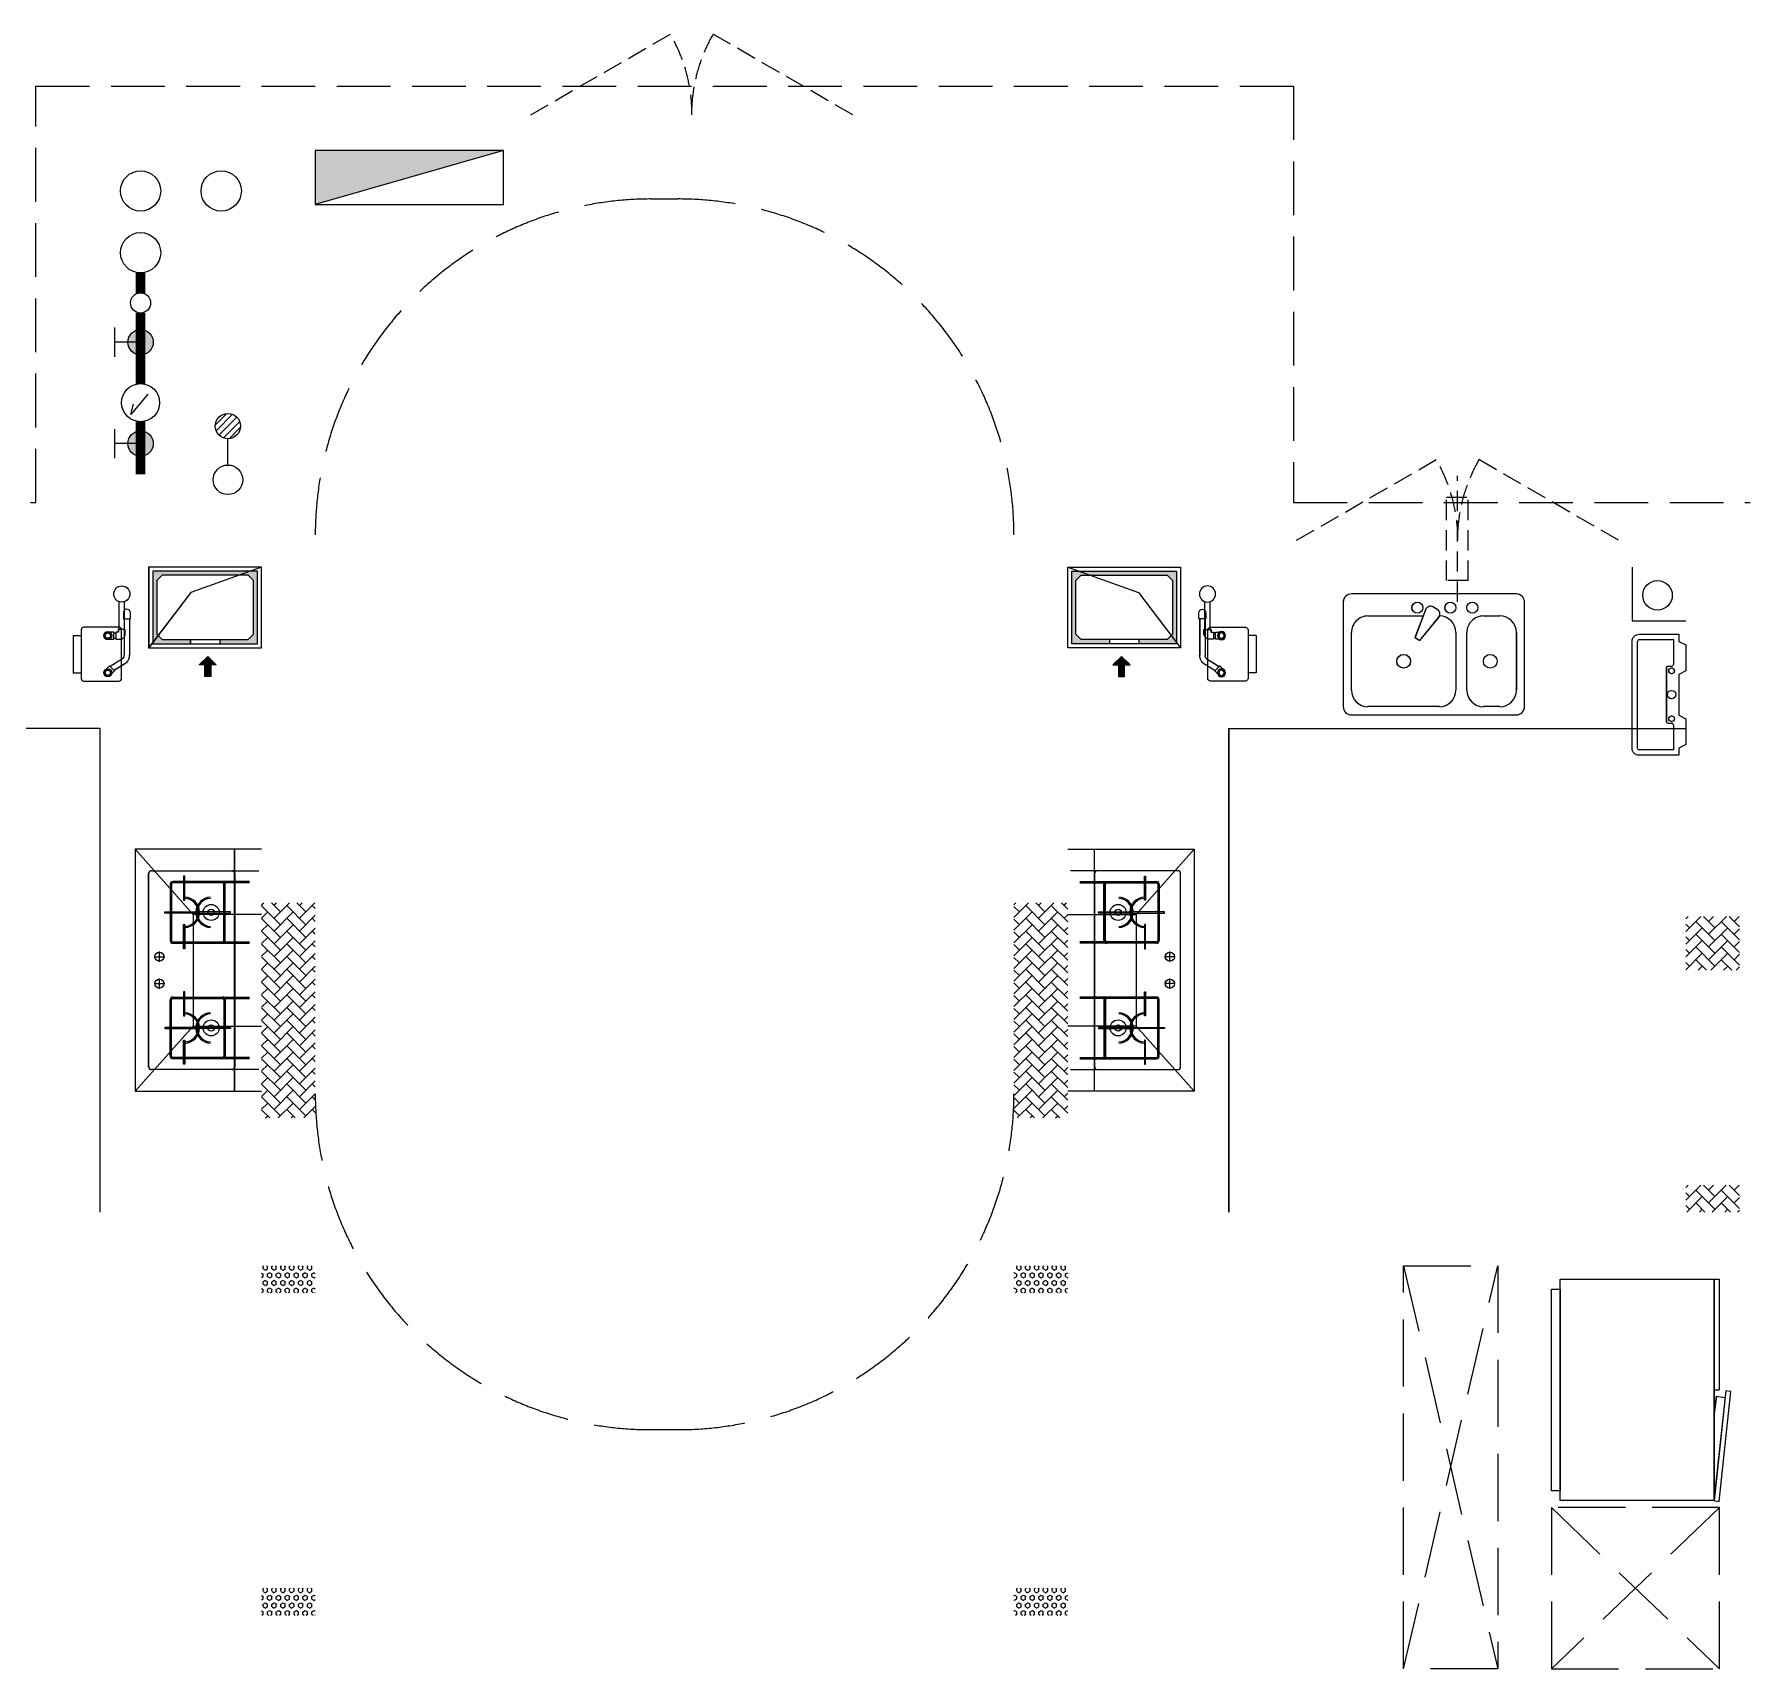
# Model space of a CAD drawing. Extents: x 3443499 to 7125205, y -1700016 to -264854.
# Drawn here: x 3726663 to 3733025, y -861444 to -855361 of the extents above; entities that cross this region are included whole.
import ezdxf

# ---------------------------------------------------------------- set-up
doc = ezdxf.new("R2010")
doc.units = 0
doc.header["$LTSCALE"] = 1000
doc.header["$MEASUREMENT"] = 0
for name, pattern in [('A户型$0$DASH', [0.35, 0.25, -0.1]), ('DASH', [0.35, 0.25, -0.1]), ('HIDDEN', [0.375, 0.25, -0.125])]:
    doc.linetypes.add(name, pattern=pattern)
doc.layers.get('0').update_dxf_attribs({"linetype": 'CONTINUOUS'})
for name, color, linetype in [('!校对', 2, 'CONTINUOUS'), ('5fur', 175, 'CONTINUOUS'), ('AH-FURNITURE', 1, 'CONTINUOUS'), ('EQUIP_消火栓', 7, 'CONTINUOUS'), ('IP-bath&kitchen-JOHNSON', 4, 'CONTINUOUS'), ('LVTRY', 252, 'CONTINUOUS'), ('VPIPE-中水', 122, 'CONTINUOUS'), ('VPIPE-凝结', 150, 'CONTINUOUS'), ('VPIPE-消防', 1, 'TG_X'), ('VPIPE-给水', 3, 'TG_J'), ('保温', 6, 'CONTINUOUS'), ('建筑-排气道', 252, 'CONTINUOUS'), ('污水', 3, 'CONTINUOUS'), ('给水', 4, 'CONTINUOUS')]:
    doc.layers.add(name, color=color, linetype=linetype)
for name, color, linetype, lineweight in [('EQUIP_地漏', 7, 'CONTINUOUS', 18), ('PUB_HATCH', 8, 'CONTINUOUS', 9), ('STAIR', 252, 'CONTINUOUS', 20), ('VPIPE-废水', 31, 'TG_F', 18), ('WINDOW', 146, 'CONTINUOUS', 20), ('平面-空调室内机', 176, 'CONTINUOUS', 9), ('平面-空调预留孔', 252, 'CONTINUOUS', 15), ('立面-洞口示意', 252, 'CONTINUOUS', 13)]:
    doc.layers.add(name, color=color, linetype=linetype, lineweight=lineweight)
doc.styles.add('DIM_FONT', font='SIMPLEX', dxfattribs={"width": 0.7, "bigfont": 'GBCBIG'})
doc.styles.add('TG_LINETYPE', font='SIMPLEX', dxfattribs={"width": 0.8, "height": 3, "bigfont": 'HZTXT'})
doc.linetypes.add('TG_F', pattern='A,2,-0.3,["F",TG_LINETYPE,S=0.1,R=0,X=-0.23,Y=-0.15],0', length=2.3)
doc.linetypes.add('TG_J', pattern='A,2,-0.22,["J",TG_LINETYPE,S=0.1,R=0,X=-0.18,Y=-0.15],0', length=2.22)
doc.linetypes.add('TG_X', pattern='A,4,-0.3,["X",TG_LINETYPE,S=0.1,R=0,X=-0.23,Y=-0.15],0', length=4.3)
pattern_1 = [(45, (-503782.47, -516048.46), (0, 47.4157523), [100.584, -33.528]), (135, (-503758.762, -516024.753), (3e-15, 47.4157523), [100.584, -33.528])]
pattern_2 = [(90, (-503782.47, -517398.46), (-16.49778, 1e-15), [9.525, -19.05]), (210, (-503782.47, -517398.46), (8.24889, -14.2874966), [9.525, -19.05]), (150, (-503782.47, -517388.935), (-8.24889, -14.2874966), [9.525, -19.05])]
pattern_3 = [(90, (-503782.47, -518598.46), (-16.49778, 1e-15), [9.525, -19.05]), (210, (-503782.47, -518598.46), (8.24889, -14.2874966), [9.525, -19.05]), (150, (-503782.47, -518588.935), (-8.24889, -14.2874966), [9.525, -19.05])]

# ---------------------------------------------------------------- blocks, each defined once
blk = doc.blocks.new('A$C00A30745')
at = {"layer": '5fur', "color": 252, "linetype": 'A户型$0$DASH'}
for p, q in [((10850, 5900), (10500, 5900)), ((10500, 5900), (10500, 4400)), ((10850, 5900), (10500, 4400)), ((10850, 4400), (10500, 5900)), ((10850, 4400), (10850, 5900)), ((9675, 5000), (10300, 5000)), ((9675, 4400), (9675, 5000)), ((9675, 5000), (10300, 4400)), ((10300, 5000), (9675, 4400)), ((10300, 5000), (10300, 4400)), ((10300, 4400), (9675, 4400)), ((10500, 4400), (10850, 4400))]:
    blk.add_line(p, q, dxfattribs=at)
blk = doc.blocks.new('$TwtSys$00000434')
at = {"color": 252}
for p, q in [((-0.5, 0.5), (-0.5, -0.5)), ((-0.5, -0.5), (0.5, 0.5)), ((0.5, 0.5), (-0.5, 0.5)), ((0.5, -0.5), (0.5, 0.5)), ((-0.5, -0.5), (0.5, -0.5))]:
    blk.add_line(p, q, dxfattribs=at)
blk.add_solid([(0.5, -0.5), (0.5, 0.5), (-0.5, -0.5)], dxfattribs=at)
blk = doc.blocks.new('A$C2705576B')
at = {"layer": '给水'}
h = blk.add_hatch(color=252, dxfattribs=at)
edge = h.paths.add_edge_path()
edge.add_arc((417.5, -1741.2), 47.2, 0, 360)
h = blk.add_hatch(color=252, dxfattribs=at)
edge = h.paths.add_edge_path()
edge.add_arc((794.7, -1741.2), 47.2, 0, 360)
at = {"layer": '给水', "color": 252}
for p, q in [((363.1, -1645.4), (471.8, -1645.4)), ((417.5, -1741.2), (417.5, -1645.4)), ((740.3, -1645.4), (849, -1645.4)), ((794.7, -1741.2), (794.7, -1645.4)), ((601.1, -1768.1), (525.3, -1704.3)), ((525.3, -1704.3), (564, -1715))]:
    blk.add_line(p, q, dxfattribs=at)
at = {"layer": '给水', "color": 252, "const_width": 35.4}
for points in [[(499.1, -1741.2), (302.5, -1741.2)], [(903.5, -1741.2), (640.6, -1741.2)], [(1052.8, -1741.2), (978.5, -1741.2)]]:
    blk.add_lwpolyline(points, dxfattribs=at)
at = {"layer": '给水', "color": 252}
for centre, radius in [((417.5, -1741.2), 47.2), ((569.8, -1741.2), 70.8), ((794.7, -1741.2), 47.2), ((941, -1741.2), 37.5)]:
    blk.add_circle(centre, radius, dxfattribs=at)
blk = doc.blocks.new('$TwtSys$00000141')
at = {"color": 1}
for p, q in [((-47.1, 3.8), (-5, 45.9)), ((-47.1, 3.8), (-5, 45.9)), ((-43.6, -17.5), (17.5, 43.6)), ((-43.6, -17.5), (17.5, 43.6)), ((-33.2, -33.2), (33.2, 33.2)), ((-33.2, -33.2), (33.2, 33.2)), ((-16.2, -43.5), (43.8, 16.4)), ((-16.2, -43.5), (43.8, 16.4)), ((5.7, -46.1), (46.1, -5.7)), ((5.7, -46.1), (46.1, -5.7))]:
    blk.add_line(p, q, dxfattribs=at)
blk.add_circle((0, 0), 47, dxfattribs=at)
blk.add_circle((0, 0), 47, dxfattribs=at)
blk = doc.blocks.new('dongkong')
at = {"layer": '平面-空调预留孔', "color": 8, "linetype": 'HIDDEN', "ltscale": 0.3}
for p, q in [((-603796, 210899.9), (-603796, 210431.5)), ((-603836, 210821), (-603836, 210510.8)), ((-603836, 210821), (-603756, 210821)), ((-603756, 210821), (-603756, 210510.8))]:
    blk.add_line(p, q, dxfattribs=at)
blk.add_lwpolyline([(-603756, 210510.8), (-603836, 210510.8)], dxfattribs=at)
blk = doc.blocks.new('A$C263B1184')
at = {"layer": '保温', "linetype": 'ByBlock', "ltscale": 10}
h = blk.add_hatch(dxfattribs=at)
h.set_pattern_fill('AR-HBONE', color=251, scale=55)
h.set_pattern_definition(pattern_1)
h.paths.add_polyline_path([(-1199.9, 8250), (-1199.9, 9050), (-1399.9, 9050), (-1399.9, 8250)])
h = blk.add_hatch(dxfattribs=at)
h.set_pattern_fill('AR-HBONE', color=251, scale=55)
h.set_pattern_definition(pattern_1)
h.paths.add_polyline_path([(1399.9, 8250), (1399.9, 9050), (1599.9, 9050), (1599.9, 8250)])
h = blk.add_hatch(dxfattribs=at)
h.set_pattern_fill('AR-HBONE', color=251, scale=55)
h.set_pattern_definition([(45, (-1012960.393, -342660.66), (0, 47.4157523), [100.584, -33.528]), (135, (-1012936.685, -342636.954), (3e-15, 47.4157523), [100.584, -33.528])])
h.paths.add_polyline_path([(-3700, 8800), (-3700, 9000), (-3900, 9000), (-3900, 8800)])
h = blk.add_hatch(dxfattribs=at)
h.set_pattern_fill('AR-HBONE', color=251, scale=55)
h.set_pattern_definition([(45, (-1012960.295, -343660.66), (0, 47.4157523), [100.584, -33.528]), (135, (-1012936.587, -343636.954), (3e-15, 47.4157523), [100.584, -33.528])])
h.paths.add_polyline_path([(-3699.9, 7900), (-3699.9, 8000), (-3899.9, 8000), (-3899.9, 7900)])
at = {"layer": '保温', "linetype": 'Continuous', "ltscale": 10}
h = blk.add_hatch(dxfattribs=at)
h.set_pattern_fill('HEX', color=251, scale=10, angle=90, style=0)
h.set_pattern_definition(pattern_2)
h.paths.add_polyline_path([(-1199.9, 7600), (-1199.9, 7700), (-1399.9, 7700), (-1399.9, 7600)])
h = blk.add_hatch(dxfattribs=at)
h.set_pattern_fill('HEX', color=251, scale=10, angle=90, style=0)
h.set_pattern_definition(pattern_2)
h.paths.add_polyline_path([(1399.9, 7600), (1399.9, 7700), (1599.9, 7700), (1599.9, 7600)])
h = blk.add_hatch(dxfattribs=at)
h.set_pattern_fill('HEX', color=251, scale=10, angle=90, style=0)
h.set_pattern_definition(pattern_3)
h.paths.add_polyline_path([(-1200, 6400), (-1199.9, 6500), (-1399.9, 6500), (-1400, 6400)])
h = blk.add_hatch(dxfattribs=at)
h.set_pattern_fill('HEX', color=251, scale=10, angle=90, style=0)
h.set_pattern_definition(pattern_3)
h.paths.add_polyline_path([(1400, 6400), (1399.9, 6500), (1599.9, 6500), (1600, 6400)])
blk = doc.blocks.new('A$C60D053AF')
at = {"layer": 'AH-FURNITURE', "color": 8}
for p, q in [((232.5, -90), (128.3, -90)), ((232.5, -110), (128.3, -110)), ((192.5, -71), (327.6, -71)), ((192.5, -91), (327.6, -91)), ((245, -129.5), (245, -122.5)), ((265, -129.5), (265, -122.5)), ((341.7, -96.9), (370, -143.2)), ((355.9, -82.7), (384.2, -129)), ((255, -281), (255, -251)), ((393, -281), (393, -251)), ((255, -281), (393, -281))]:
    blk.add_line(p, q, dxfattribs=at)
for points in [[(170, -68, 1), (170, -94), (192.5, -94), (192.5, -68)], [(234, -251), (414, -251, 0.414214), (424, -241), (424, -111, 0.414214), (414, -101), (234, -101, 0.414214), (224, -111), (224, -241, 0.414214)], [(268, -122.5), (268, -107, 0.414214), (248, -87), (232.5, -87), (232.5, -113), (242, -113), (242, -122.5)], [(383.8, -161.2, 1), (402.2, -142.8), (386.3, -126.9), (367.9, -145.3)], [(242, -152, 1), (268, -152), (268, -129.5), (242, -129.5)]]:
    blk.add_lwpolyline(points, format="xyb", close=True, dxfattribs=at)
for centre, radius in [((100, -100), 30), ((255, -152), 15), ((255, -152), 10), ((393, -152), 15), ((393, -152), 10)]:
    blk.add_circle(centre, radius, dxfattribs=at)
for radius in [40, 20]:
    blk.add_arc((327.6, -111), radius, 45, 90, dxfattribs=at)
blk = doc.blocks.new('FRSDFDGDGDRGDR')
at = {"layer": '平面-空调预留孔', "color": 252}
for p, q in [((699612.3, 775044), (699612.3, 775441.2)), ((699618.9, 775447.8), (699746.3, 775447.8)), ((699746.3, 775447.8), (699746.3, 775355.4)), ((699719.9, 775342.2), (699719.9, 775143)), ((699726.5, 775348.8), (699739.7, 775348.8)), ((699726.5, 775136.4), (699739.7, 775136.4)), ((699746.3, 775129.8), (699746.3, 775037.4)), ((699746.3, 775037.4), (699618.9, 775037.4))]:
    blk.add_line(p, q, dxfattribs=at)
blk.add_lwpolyline([(699766.1, 775166.7), (699792.5, 775153.5), (699792.5, 775057.2), (699766.1, 775044), (699766.1, 775017.6), (699618.9, 775017.6, -0.414214), (699592.5, 775044), (699592.5, 775441.2, -0.414214), (699618.9, 775467.6), (699766.1, 775467.6), (699766.1, 775441.2), (699792.5, 775428), (699792.5, 775331.6), (699766.1, 775318.4)], format="xyb", close=True, dxfattribs=at)
for centre, radius in [((699739.7, 775331.6), 10.6), ((699739.7, 775243.2), 15.8), ((699739.7, 775153.5), 10.6)]:
    blk.add_circle(centre, radius, dxfattribs=at)
for centre, start, end in [((699618.9, 775441.2), 90, 180), ((699726.5, 775342.2), 90, 180), ((699739.7, 775355.4), 270, 360), ((699726.5, 775143), 180, 270), ((699739.7, 775129.8), 0, 90), ((699618.9, 775044), 180, 270)]:
    blk.add_arc(centre, 6.6, start, end, dxfattribs=at)
blk = doc.blocks.new('*U199')
h = blk.add_hatch(color=5)
h.set_gradient(color1=(0, 0, 255), rotation=180, tint=1)
h.paths.add_polyline_path([(0, 0), (-6.35, -6.35), (-6.35, -2.159), (-15, -2.159), (-15, 2.159), (-6.35, 2.159), (-6.35, 6.35)])
at = {"color": 0, "linetype": 'Continuous'}
blk.add_lwpolyline([(0, 0), (-6.35, -6.35), (-6.35, -2.159), (-15, -2.159), (-15, 2.159), (-6.35, 2.159), (-6.35, 6.35)], close=True, dxfattribs=at)
blk = doc.blocks.new('A$C25274923')
at = {"layer": 'PUB_HATCH'}
for points in [[(39585, 12385), (39585, 12115), (39445, 12115), (39445, 12130), (39550, 12130), (39570, 12150), (39570, 12350), (39550, 12370), (39230, 12370), (39210, 12350), (39210, 12150), (39230, 12130), (39335, 12130), (39335, 12115), (39195, 12115), (39195, 12385)], [(39585.2, 12385), (39585.2, 12115), (39445.2, 12115), (39445.2, 12130), (39550.2, 12130), (39570.2, 12150), (39570.2, 12350), (39550.2, 12370), (39230.2, 12370), (39210.2, 12350), (39210.2, 12150), (39230.2, 12130), (39335.2, 12130), (39335.2, 12115), (39195.2, 12115), (39195.2, 12385)], [(42615, 12385), (42615, 12115), (42755, 12115), (42755, 12130), (42650, 12130), (42630, 12150), (42630, 12350), (42650, 12370), (42970, 12370), (42990, 12350), (42990, 12150), (42970, 12130), (42865, 12130), (42865, 12115), (43005, 12115), (43005, 12385)], [(42615.2, 12385), (42615.2, 12115), (42755.2, 12115), (42755.2, 12130), (42650.2, 12130), (42630.2, 12150), (42630.2, 12350), (42650.2, 12370), (42970.2, 12370), (42990.2, 12350), (42990.2, 12150), (42970.2, 12130), (42865.2, 12130), (42865.2, 12115), (43005.2, 12115), (43005.2, 12385)]]:
    blk.add_hatch(color=252, dxfattribs=at).paths.add_polyline_path(points)
at = {"color": 252, "linetype": 'DASH', "ltscale": 0.8}
for p, q in [((38760, 12640), (38760, 14190)), ((38760, 14190), (43440, 14190)), ((43440, 14190), (43440, 12640)), ((37059.9, 12640), (38760, 12640)), ((43440, 12640), (45140.1, 12640))]:
    blk.add_line(p, q, dxfattribs=at)
at = {"layer": 'IP-bath&kitchen-JOHNSON', "color": 252}
for p, q in [((44700, 12400), (44700, 12200)), ((44700.2, 12400), (44700.2, 12200)), ((44700, 12200), (44900, 12200)), ((44700.2, 12200), (44900.2, 12200))]:
    blk.add_line(p, q, dxfattribs=at)
at = {"layer": 'LVTRY', "color": 252}
for p, q in [((39600, 12400), (39180, 12400)), ((39180, 12400), (39180, 12100)), ((39600.2, 12400), (39180.2, 12400)), ((39180.2, 12400), (39180.2, 12100)), ((39585, 12385), (39195, 12385)), ((39195, 12385), (39195, 12115)), ((39585.2, 12385), (39195.2, 12385)), ((39195.2, 12385), (39195.2, 12115)), ((39230, 12370), (39210, 12350)), ((39210, 12350), (39210, 12150)), ((39230.2, 12370), (39210.2, 12350)), ((39210.2, 12350), (39210.2, 12150)), ((39550, 12370), (39230, 12370)), ((39550.2, 12370), (39230.2, 12370)), ((39570, 12350), (39550, 12370)), ((39570.2, 12350), (39550.2, 12370)), ((39570, 12150), (39570, 12350)), ((39570.2, 12150), (39570.2, 12350)), ((39585, 12115), (39585, 12385)), ((39585.2, 12115), (39585.2, 12385)), ((39600, 12100), (39600, 12400)), ((39600.2, 12100), (39600.2, 12400)), ((42600, 12400), (43020, 12400)), ((42600, 12100), (42600, 12400)), ((42600.2, 12400), (43020.2, 12400)), ((42600.2, 12100), (42600.2, 12400)), ((42615, 12385), (43005, 12385)), ((42615, 12115), (42615, 12385)), ((42615.2, 12385), (43005.2, 12385)), ((42615.2, 12115), (42615.2, 12385)), ((42630, 12350), (42650, 12370)), ((42630, 12150), (42630, 12350)), ((42630.2, 12350), (42650.2, 12370)), ((42630.2, 12150), (42630.2, 12350)), ((42650, 12370), (42970, 12370)), ((42650.2, 12370), (42970.2, 12370)), ((42970, 12370), (42990, 12350)), ((42970.2, 12370), (42990.2, 12350)), ((42990, 12350), (42990, 12150)), ((42990.2, 12350), (42990.2, 12150)), ((43005, 12385), (43005, 12115)), ((43005.2, 12385), (43005.2, 12115)), ((43020, 12400), (43020, 12100)), ((43020.2, 12400), (43020.2, 12100)), ((44269.3, 12300), (43655.7, 12300)), ((44269.5, 12300), (43655.9, 12300)), ((43625, 12269.3), (43625, 11880.7)), ((43625.2, 12269.3), (43625.2, 11880.7)), ((43717, 12218.2), (43922.5, 12218.2)), ((43717.2, 12218.2), (43922.7, 12218.2)), ((43931.1, 12241.1), (43892.3, 12137.5)), ((43931.3, 12241.1), (43892.5, 12137.5)), ((43960.5, 12251.6), (43974.8, 12243.4)), ((43960.7, 12251.6), (43974.9, 12243.4)), ((44146.6, 12218.2), (44208, 12218.2)), ((44146.8, 12218.2), (44208.1, 12218.2)), ((44300, 11880.7), (44300, 12269.3)), ((44300.2, 11880.7), (44300.2, 12269.3)), ((43655.7, 11942), (43655.7, 12156.8)), ((43655.9, 11942), (43655.9, 12156.8)), ((43910, 12127.2), (43980.3, 12212.7)), ((43910.2, 12127.2), (43980.5, 12212.7)), ((44044.3, 12156.8), (44044.3, 11942)), ((44044.5, 12156.8), (44044.5, 11942)), ((44085.2, 11942), (44085.2, 12156.8)), ((44085.4, 11942), (44085.4, 12156.8)), ((44269.3, 12156.8), (44269.3, 11942)), ((44269.5, 12156.8), (44269.5, 11942)), ((39180, 12100), (39600, 12100)), ((39180.2, 12100), (39600.2, 12100)), ((39195, 12115), (39585, 12115)), ((39195.2, 12115), (39585.2, 12115)), ((39210, 12150), (39230, 12130)), ((39210.2, 12150), (39230.2, 12130)), ((39230, 12130), (39550, 12130)), ((39230, 12130), (39230, 12130)), ((39230.2, 12130), (39550.2, 12130)), ((39230.2, 12130), (39230.2, 12130)), ((39335, 12130), (39335, 12115)), ((39335.2, 12130), (39335.2, 12115)), ((39445, 12130), (39445, 12115)), ((39445.2, 12130), (39445.2, 12115)), ((39550, 12130), (39570, 12150)), ((39550.2, 12130), (39570.2, 12150)), ((43020, 12100), (42600, 12100)), ((43020.2, 12100), (42600.2, 12100)), ((43005, 12115), (42615, 12115)), ((43005.2, 12115), (42615.2, 12115)), ((42650, 12130), (42630, 12150)), ((42650.2, 12130), (42630.2, 12150)), ((42970, 12130), (42650, 12130)), ((42970.2, 12130), (42650.2, 12130)), ((42755, 12130), (42755, 12115)), ((42755.2, 12130), (42755.2, 12115)), ((42865, 12130), (42865, 12115)), ((42865.2, 12130), (42865.2, 12115)), ((42990, 12150), (42970, 12130)), ((42970, 12130), (42970, 12130)), ((42990.2, 12150), (42970.2, 12130)), ((42970.2, 12130), (42970.2, 12130)), ((43892.3, 12137.5), (43910, 12127.2)), ((43892.5, 12137.5), (43910.2, 12127.2)), ((43655.7, 11850), (44269.3, 11850)), ((43655.9, 11850), (44269.5, 11850)), ((43983, 11880.7), (43717, 11880.7)), ((43983.1, 11880.7), (43717.2, 11880.7)), ((44208, 11880.7), (44146.6, 11880.7)), ((44208.1, 11880.7), (44146.8, 11880.7)), ((39000, 11800), (37299.9, 11800)), ((39000.2, 11800), (37300.1, 11800)), ((39000, 10000), (39000, 11800)), ((39000.2, 10000), (39000.2, 11800)), ((43200, 10000), (43200, 11800)), ((43200, 11800), (44900.1, 11800)), ((43200.2, 10000), (43200.2, 11800)), ((43200.2, 11800), (44900.3, 11800)), ((39345.7, 11107), (39129.8, 11350)), ((39600, 11350), (39129.8, 11350)), ((39129.8, 11350), (39129.8, 10450)), ((39345.9, 11107), (39130, 11350)), ((39600.2, 11350), (39130, 11350)), ((39130, 11350), (39130, 10450)), ((39500, 10450), (39500, 11350)), ((39500.2, 10450), (39500.2, 11350)), ((42600, 11350), (43070.2, 11350)), ((42600.2, 11350), (43070.4, 11350)), ((42700, 10450), (42700, 11350)), ((42700.2, 10450), (42700.2, 11350)), ((42854.3, 11107), (43070.2, 11350)), ((42854.5, 11107), (43070.4, 11350)), ((43070.2, 11350), (43070.2, 10450)), ((43070.4, 11350), (43070.4, 10450)), ((39190, 11270), (39590, 11270)), ((39190.2, 11270), (39590.2, 11270)), ((43010, 11270), (42610, 11270)), ((43010.2, 11270), (42610.2, 11270)), ((39180, 10540), (39180, 11260)), ((39180.2, 10540), (39180.2, 11260)), ((39260, 11220), (39260, 11010)), ((39260.2, 11220), (39260.2, 11010)), ((39265, 11220), (39265, 11010)), ((39265.2, 11220), (39265.2, 11010)), ((39555, 11230), (39270, 11230)), ((39555, 11225), (39270, 11225)), ((39555.2, 11230), (39270.2, 11230)), ((39555.2, 11225), (39270.2, 11225)), ((39310.2, 11250), (39310.2, 11160)), ((39314.7, 11250), (39310.2, 11250)), ((39310.4, 11250), (39310.4, 11160)), ((39314.9, 11250), (39310.4, 11250)), ((39314.7, 11160), (39314.7, 11250)), ((39314.9, 11160), (39314.9, 11250)), ((39460, 11010), (39460, 11220)), ((39460.2, 11010), (39460.2, 11220)), ((39465, 11010), (39465, 11220)), ((39465.2, 11010), (39465.2, 11220)), ((39500, 11260), (39500, 10540)), ((39500.2, 11260), (39500.2, 10540)), ((42645, 11230), (42930, 11230)), ((42645, 11225), (42930, 11225)), ((42645.2, 11230), (42930.2, 11230)), ((42645.2, 11225), (42930.2, 11225)), ((42700, 11260), (42700, 10540)), ((42700.2, 11260), (42700.2, 10540)), ((42735, 11010), (42735, 11220)), ((42735.2, 11010), (42735.2, 11220)), ((42740, 11010), (42740, 11220)), ((42740.2, 11010), (42740.2, 11220)), ((42885.3, 11160), (42885.3, 11250)), ((42885.3, 11250), (42889.8, 11250)), ((42885.4, 11160), (42885.4, 11250)), ((42885.4, 11250), (42889.9, 11250)), ((42889.8, 11250), (42889.8, 11160)), ((42889.9, 11250), (42889.9, 11160)), ((42935, 11220), (42935, 11010)), ((42935.2, 11220), (42935.2, 11010)), ((42940, 11220), (42940, 11010)), ((42940.2, 11220), (42940.2, 11010)), ((43020, 10540), (43020, 11260)), ((43020.2, 10540), (43020.2, 11260)), ((39310.2, 11160), (39314.7, 11160)), ((39310.4, 11160), (39314.9, 11160)), ((42889.8, 11160), (42885.3, 11160)), ((42889.9, 11160), (42885.4, 11160)), ((39240, 11117.2), (39367.5, 11117.2)), ((39240, 11112.7), (39240, 11117.2)), ((39367.5, 11112.7), (39240, 11112.7)), ((39240.2, 11117.2), (39367.7, 11117.2)), ((39240.2, 11112.7), (39240.2, 11117.2)), ((39367.7, 11112.7), (39240.2, 11112.7)), ((39310.2, 10980), (39310.2, 11070)), ((39310.2, 11070), (39314.7, 11070)), ((39310.4, 10980), (39310.4, 11070)), ((39310.4, 11070), (39314.9, 11070)), ((39314.7, 11070), (39314.7, 10980)), ((39314.9, 11070), (39314.9, 10980)), ((39600, 11107), (39345.7, 11107)), ((39345.7, 11107), (39345.7, 10691.9)), ((39600.2, 11107), (39345.9, 11107)), ((39345.9, 11107), (39345.9, 10691.9)), ((39485, 11117.2), (39357.5, 11117.2)), ((39357.5, 11117.2), (39357.5, 11112.7)), ((39357.5, 11112.7), (39485, 11112.7)), ((39485.2, 11117.2), (39357.7, 11117.2)), ((39357.7, 11117.2), (39357.7, 11112.7)), ((39357.7, 11112.7), (39485.2, 11112.7)), ((39367.5, 11117.2), (39367.5, 11112.7)), ((39367.7, 11117.2), (39367.7, 11112.7)), ((39485, 11112.7), (39485, 11117.2)), ((39485.2, 11112.7), (39485.2, 11117.2)), ((39500, 10691.9), (39500, 11107)), ((39500.2, 10691.9), (39500.2, 11107)), ((42600, 11107), (42854.3, 11107)), ((42600.2, 11107), (42854.5, 11107)), ((42700, 10691.9), (42700, 11107)), ((42700.2, 10691.9), (42700.2, 11107)), ((42715, 11117.2), (42842.5, 11117.2)), ((42715, 11112.7), (42715, 11117.2)), ((42842.5, 11112.7), (42715, 11112.7)), ((42715.2, 11117.2), (42842.7, 11117.2)), ((42715.2, 11112.7), (42715.2, 11117.2)), ((42842.7, 11112.7), (42715.2, 11112.7)), ((42960, 11117.2), (42832.5, 11117.2)), ((42832.5, 11117.2), (42832.5, 11112.7)), ((42832.5, 11112.7), (42960, 11112.7)), ((42960.2, 11117.2), (42832.7, 11117.2)), ((42832.7, 11117.2), (42832.7, 11112.7)), ((42832.7, 11112.7), (42960.2, 11112.7)), ((42842.5, 11117.2), (42842.5, 11112.7)), ((42842.7, 11117.2), (42842.7, 11112.7)), ((42854.3, 11107), (42854.3, 10691.9)), ((42854.5, 11107), (42854.5, 10691.9)), ((42889.8, 11070), (42885.3, 11070)), ((42885.3, 11070), (42885.3, 10980)), ((42889.9, 11070), (42885.4, 11070)), ((42885.4, 11070), (42885.4, 10980)), ((42889.8, 10980), (42889.8, 11070)), ((42889.9, 10980), (42889.9, 11070)), ((42960, 11112.7), (42960, 11117.2)), ((42960.2, 11112.7), (42960.2, 11117.2)), ((39200.6, 10950), (39239.4, 10950)), ((39200.8, 10950), (39239.6, 10950)), ((39220, 10930.6), (39220, 10969.4)), ((39220.2, 10930.6), (39220.2, 10969.4)), ((39270, 11005), (39555, 11005)), ((39270, 11000), (39555, 11000)), ((39270.2, 11005), (39555.2, 11005)), ((39270.2, 11000), (39555.2, 11000)), ((39314.7, 10980), (39310.2, 10980)), ((39314.9, 10980), (39310.4, 10980)), ((42930, 11005), (42645, 11005)), ((42930, 11000), (42645, 11000)), ((42930.2, 11005), (42645.2, 11005)), ((42930.2, 11000), (42645.2, 11000)), ((42885.3, 10980), (42889.8, 10980)), ((42885.4, 10980), (42889.9, 10980)), ((42999.4, 10950), (42960.6, 10950)), ((42999.6, 10950), (42960.8, 10950)), ((42980, 10930.6), (42980, 10969.4)), ((42980.2, 10930.6), (42980.2, 10969.4)), ((39200.6, 10850), (39239.4, 10850)), ((39200.8, 10850), (39239.6, 10850)), ((39220, 10830.6), (39220, 10869.4)), ((39220.2, 10830.6), (39220.2, 10869.4)), ((39310.2, 10820), (39310.2, 10730)), ((39314.7, 10820), (39310.2, 10820)), ((39310.4, 10820), (39310.4, 10730)), ((39314.9, 10820), (39310.4, 10820)), ((39314.7, 10730), (39314.7, 10820)), ((39314.9, 10730), (39314.9, 10820)), ((42885.3, 10730), (42885.3, 10820)), ((42885.3, 10820), (42889.8, 10820)), ((42885.4, 10730), (42885.4, 10820)), ((42885.4, 10820), (42889.9, 10820)), ((42889.8, 10820), (42889.8, 10730)), ((42889.9, 10820), (42889.9, 10730)), ((42999.4, 10850), (42960.6, 10850)), ((42999.6, 10850), (42960.8, 10850)), ((42980, 10830.6), (42980, 10869.4)), ((42980.2, 10830.6), (42980.2, 10869.4)), ((39260, 10580), (39260, 10790)), ((39260.2, 10580), (39260.2, 10790)), ((39265, 10580), (39265, 10790)), ((39265.2, 10580), (39265.2, 10790)), ((39270, 10800), (39555, 10800)), ((39270, 10795), (39555, 10795)), ((39270.2, 10800), (39555.2, 10800)), ((39270.2, 10795), (39555.2, 10795)), ((39460, 10790), (39460, 10580)), ((39460.2, 10790), (39460.2, 10580)), ((39465, 10790), (39465, 10580)), ((39465.2, 10790), (39465.2, 10580)), ((42930, 10800), (42645, 10800)), ((42930, 10795), (42645, 10795)), ((42930.2, 10800), (42645.2, 10800)), ((42930.2, 10795), (42645.2, 10795)), ((42735, 10790), (42735, 10580)), ((42735.2, 10790), (42735.2, 10580)), ((42740, 10790), (42740, 10580)), ((42740.2, 10790), (42740.2, 10580)), ((42935, 10580), (42935, 10790)), ((42935.2, 10580), (42935.2, 10790)), ((42940, 10580), (42940, 10790)), ((42940.2, 10580), (42940.2, 10790)), ((39129.8, 10450), (39345.7, 10691.9)), ((39130, 10450), (39345.9, 10691.9)), ((39310.2, 10730), (39314.7, 10730)), ((39310.4, 10730), (39314.9, 10730)), ((39345.7, 10691.9), (39600, 10691.9)), ((39345.9, 10691.9), (39600.2, 10691.9)), ((42854.3, 10691.9), (42600, 10691.9)), ((42854.5, 10691.9), (42600.2, 10691.9)), ((43070.2, 10450), (42854.3, 10691.9)), ((43070.4, 10450), (42854.5, 10691.9)), ((42889.8, 10730), (42885.3, 10730)), ((42889.9, 10730), (42885.4, 10730)), ((39367.5, 10687.2), (39240, 10687.2)), ((39240, 10687.2), (39240, 10682.7)), ((39240, 10682.7), (39367.5, 10682.7)), ((39367.7, 10687.2), (39240.2, 10687.2)), ((39240.2, 10687.2), (39240.2, 10682.7)), ((39240.2, 10682.7), (39367.7, 10682.7)), ((39310.2, 10550), (39310.2, 10640)), ((39310.2, 10640), (39314.7, 10640)), ((39310.4, 10550), (39310.4, 10640)), ((39310.4, 10640), (39314.9, 10640)), ((39314.7, 10640), (39314.7, 10550)), ((39314.9, 10640), (39314.9, 10550)), ((39357.5, 10682.7), (39357.5, 10687.2)), ((39357.5, 10687.2), (39485, 10687.2)), ((39485, 10682.7), (39357.5, 10682.7)), ((39357.7, 10682.7), (39357.7, 10687.2)), ((39357.7, 10687.2), (39485.2, 10687.2)), ((39485.2, 10682.7), (39357.7, 10682.7)), ((39367.5, 10682.7), (39367.5, 10687.2)), ((39367.7, 10682.7), (39367.7, 10687.2)), ((39485, 10687.2), (39485, 10682.7)), ((39485.2, 10687.2), (39485.2, 10682.7)), ((42842.5, 10687.2), (42715, 10687.2)), ((42715, 10687.2), (42715, 10682.7)), ((42715, 10682.7), (42842.5, 10682.7)), ((42842.7, 10687.2), (42715.2, 10687.2)), ((42715.2, 10687.2), (42715.2, 10682.7)), ((42715.2, 10682.7), (42842.7, 10682.7)), ((42832.5, 10682.7), (42832.5, 10687.2)), ((42832.5, 10687.2), (42960, 10687.2)), ((42960, 10682.7), (42832.5, 10682.7)), ((42832.7, 10682.7), (42832.7, 10687.2)), ((42832.7, 10687.2), (42960.2, 10687.2)), ((42960.2, 10682.7), (42832.7, 10682.7)), ((42842.5, 10682.7), (42842.5, 10687.2)), ((42842.7, 10682.7), (42842.7, 10687.2)), ((42889.8, 10640), (42885.3, 10640)), ((42885.3, 10640), (42885.3, 10550)), ((42889.9, 10640), (42885.4, 10640)), ((42885.4, 10640), (42885.4, 10550)), ((42889.8, 10550), (42889.8, 10640)), ((42889.9, 10550), (42889.9, 10640)), ((42960, 10687.2), (42960, 10682.7)), ((42960.2, 10687.2), (42960.2, 10682.7)), ((39555, 10575), (39270, 10575)), ((39555, 10570), (39270, 10570)), ((39555.2, 10575), (39270.2, 10575)), ((39555.2, 10570), (39270.2, 10570)), ((42645, 10575), (42930, 10575)), ((42645, 10570), (42930, 10570)), ((42645.2, 10575), (42930.2, 10575)), ((42645.2, 10570), (42930.2, 10570)), ((39590, 10530), (39190, 10530)), ((39590.2, 10530), (39190.2, 10530)), ((39314.7, 10550), (39310.2, 10550)), ((39314.9, 10550), (39310.4, 10550)), ((42610, 10530), (43010, 10530)), ((42610.2, 10530), (43010.2, 10530)), ((42885.3, 10550), (42889.8, 10550)), ((42885.4, 10550), (42889.9, 10550)), ((39129.8, 10450), (39600, 10450)), ((39130, 10450), (39600.2, 10450)), ((43070.2, 10450), (42600, 10450)), ((43070.4, 10450), (42600.2, 10450)), ((44432, 8926), (44432, 9750)), ((44432, 9750), (45004.8, 9750)), ((44432.2, 8926), (44432.2, 9750)), ((44432.2, 9750), (45005, 9750)), ((45004.8, 9750), (45004.8, 8926)), ((45004.8, 9750), (45024, 9750)), ((45005, 9750), (45005, 8926)), ((45005, 9750), (45024.2, 9750)), ((45024, 9750), (45024, 9338)), ((45024.2, 9750), (45024.2, 9338)), ((44400, 8962.8), (44400, 9713.2)), ((44400, 9713.2), (44432, 9713.2)), ((44400.2, 8962.8), (44400.2, 9713.2)), ((44400.2, 9713.2), (44432.2, 9713.2)), ((44432, 9713.2), (44432, 8962.8)), ((44432.2, 9713.2), (44432.2, 8962.8)), ((45004.8, 9338), (45024, 9338)), ((45048.5, 9335.1), (45004.8, 8926)), ((45013.6, 9314.7), (45004.8, 9248.3)), ((45005, 9338), (45024.2, 9338)), ((45048.7, 9335.1), (45005, 8926)), ((45013.8, 9314.7), (45005, 9248.3)), ((45013.6, 9314.7), (45045.1, 9309.8)), ((45013.8, 9314.7), (45045.3, 9309.8)), ((45023.8, 8923.1), (45067.4, 9332.2)), ((45024, 8923.1), (45067.6, 9332.2)), ((45067.4, 9332.2), (45048.5, 9335.1)), ((45067.6, 9332.2), (45048.7, 9335.1)), ((44432, 8962.8), (44400, 8962.8)), ((44432.2, 8962.8), (44400.2, 8962.8)), ((45004.8, 8926), (44432, 8926)), ((45005, 8926), (44432.2, 8926)), ((45008.4, 8949.5), (45004.8, 8950)), ((45004.8, 8926), (45023.8, 8923.1)), ((45008.6, 8949.5), (45005, 8950)), ((45005, 8926), (45024, 8923.1))]:
    blk.add_line(p, q, dxfattribs=at)
for centre, radius in [((43901.1, 12248.9), 20.5), ((43901.3, 12248.9), 20.5), ((44023.9, 12248.9), 20.5), ((44024.1, 12248.9), 20.5), ((44105.7, 12248.9), 20.5), ((44105.9, 12248.9), 20.5), ((43850, 12049.4), 25.6), ((43850.2, 12049.4), 25.6), ((44172.2, 12049.4), 25.6), ((44172.3, 12049.4), 25.6), ((39412.5, 11115), 29.7), ((39412.7, 11115), 29.7), ((42787.5, 11115), 29.7), ((42787.7, 11115), 29.7), ((39412.5, 11115), 11.7), ((39412.7, 11115), 11.7), ((42787.5, 11115), 11.7), ((42787.7, 11115), 11.7), ((39220, 10950), 17), ((39220.2, 10950), 17), ((42980, 10950), 17), ((42980.2, 10950), 17), ((39220, 10850), 17), ((39220.2, 10850), 17), ((42980, 10850), 17), ((42980.2, 10850), 17), ((39412.5, 10685), 29.7), ((39412.7, 10685), 29.7), ((39412.5, 10685), 11.7), ((39412.7, 10685), 11.7), ((42787.5, 10685), 29.7), ((42787.7, 10685), 29.7), ((42787.5, 10685), 11.7), ((42787.7, 10685), 11.7)]:
    blk.add_circle(centre, radius, dxfattribs=at)
for centre, radius, start, end in [((43655.7, 12269.3), 30.7, 89.99999, 179.99999), ((43655.9, 12269.3), 30.7, 89.99999, 179.99999), ((44269.3, 12269.3), 30.7, 359.99999, 89.99999), ((44269.5, 12269.3), 30.7, 359.99999, 89.99999), ((43717, 12156.8), 61.4, 89.99999, 179.99999), ((43717.2, 12156.8), 61.4, 89.99999, 179.99999), ((43950.2, 12233.9), 20.5, 59.99999, 159.46231), ((43950.4, 12233.9), 20.5, 59.99999, 159.46231), ((43964.5, 12225.7), 20.5, 320.53767, 59.99999), ((43964.7, 12225.7), 20.5, 320.53767, 59.99999), ((43983, 12156.8), 61.4, 359.99999, 89.99999), ((43983.1, 12156.8), 61.4, 359.99999, 89.99999), ((44146.6, 12156.8), 61.4, 89.99999, 179.99999), ((44146.8, 12156.8), 61.4, 89.99999, 179.99999), ((44208, 12156.8), 61.4, 359.99999, 89.99999), ((44208.1, 12156.8), 61.4, 359.99999, 89.99999), ((43717, 11942), 61.4, 179.99999, 269.99999), ((43717.2, 11942), 61.4, 179.99999, 269.99999), ((43983, 11942), 61.4, 269.99999, 359.99999), ((43983.1, 11942), 61.4, 269.99999, 359.99999), ((44146.6, 11942), 61.4, 179.99999, 269.99999), ((44146.8, 11942), 61.4, 179.99999, 269.99999), ((44208, 11942), 61.4, 269.99999, 359.99999), ((44208.1, 11942), 61.4, 269.99999, 359.99999), ((43655.7, 11880.7), 30.7, 179.99999, 269.99999), ((43655.9, 11880.7), 30.7, 179.99999, 269.99999), ((44269.3, 11880.7), 30.7, 269.99999, 359.99999), ((44269.5, 11880.7), 30.7, 269.99999, 359.99999), ((39190, 11260), 10, 90, 180), ((39190.2, 11260), 10, 90, 180), ((39490, 11260), 10, 0, 90), ((39490.2, 11260), 10, 0, 90), ((42710, 11260), 10, 90, 180), ((42710.2, 11260), 10, 90, 180), ((43010, 11260), 10, 0, 90), ((43010.2, 11260), 10, 0, 90), ((39270, 11220), 10, 90, 180), ((39270.2, 11220), 10, 90, 180), ((39270, 11220), 5, 90, 180), ((39270.2, 11220), 5, 90, 180), ((39455, 11220), 10, 0, 90), ((39455, 11220), 5, 0, 90), ((39455.2, 11220), 10, 0, 90), ((39455.2, 11220), 5, 0, 90), ((42745, 11220), 10, 90, 180), ((42745.2, 11220), 10, 90, 180), ((42745, 11220), 5, 90, 180), ((42745.2, 11220), 5, 90, 180), ((42930, 11220), 10, 0, 90), ((42930, 11220), 5, 0, 90), ((42930.2, 11220), 10, 0, 90), ((42930.2, 11220), 5, 0, 90), ((39312.5, 11115), 56.7, 2.27424, 87.72576), ((39312.5, 11115), 52.2, 2.47041, 87.52959), ((39312.7, 11115), 56.7, 2.27424, 87.72576), ((39312.7, 11115), 52.2, 2.47041, 87.52959), ((39412.5, 11115), 56.7, 92.27424, 177.72576), ((39412.7, 11115), 56.7, 92.27424, 177.72576), ((39412.5, 11115), 52.2, 92.47041, 177.52959), ((39412.7, 11115), 52.2, 92.47041, 177.52959), ((42787.5, 11115), 56.7, 2.27424, 87.72576), ((42787.5, 11115), 52.2, 2.47041, 87.52959), ((42787.7, 11115), 56.7, 2.27424, 87.72576), ((42787.7, 11115), 52.2, 2.47041, 87.52959), ((42887.5, 11115), 56.7, 92.27424, 177.72576), ((42887.7, 11115), 56.7, 92.27424, 177.72576), ((42887.5, 11115), 52.2, 92.47041, 177.52959), ((42887.7, 11115), 52.2, 92.47041, 177.52959), ((39312.5, 11115), 56.7, 272.27424, 357.72576), ((39312.5, 11115), 52.2, 272.47041, 357.52959), ((39312.7, 11115), 56.7, 272.27424, 357.72576), ((39312.7, 11115), 52.2, 272.47041, 357.52959), ((39412.5, 11115), 56.7, 182.27424, 267.72576), ((39412.7, 11115), 56.7, 182.27424, 267.72576), ((39412.5, 11115), 52.2, 182.47041, 267.52959), ((39412.7, 11115), 52.2, 182.47041, 267.52959), ((42787.5, 11115), 56.7, 272.27424, 357.72576), ((42787.5, 11115), 52.2, 272.47041, 357.52959), ((42787.7, 11115), 56.7, 272.27424, 357.72576), ((42787.7, 11115), 52.2, 272.47041, 357.52959), ((42887.5, 11115), 56.7, 182.27424, 267.72576), ((42887.7, 11115), 56.7, 182.27424, 267.72576), ((42887.5, 11115), 52.2, 182.47041, 267.52959), ((42887.7, 11115), 52.2, 182.47041, 267.52959), ((39270, 11010), 10, 180, 270), ((39270.2, 11010), 10, 180, 270), ((39270, 11010), 5, 180, 270), ((39270.2, 11010), 5, 180, 270), ((39455, 11010), 5, 270, 0), ((39455, 11010), 10, 270, 0), ((39455.2, 11010), 5, 270, 0), ((39455.2, 11010), 10, 270, 0), ((42745, 11010), 10, 180, 270), ((42745.2, 11010), 10, 180, 270), ((42745, 11010), 5, 180, 270), ((42745.2, 11010), 5, 180, 270), ((42930, 11010), 5, 270, 0), ((42930, 11010), 10, 270, 0), ((42930.2, 11010), 5, 270, 0), ((42930.2, 11010), 10, 270, 0), ((39270, 10790), 10, 90, 180), ((39270.2, 10790), 10, 90, 180), ((39270, 10790), 5, 90, 180), ((39270.2, 10790), 5, 90, 180), ((39455, 10790), 10, 0, 90), ((39455, 10790), 5, 0, 90), ((39455.2, 10790), 10, 0, 90), ((39455.2, 10790), 5, 0, 90), ((42745, 10790), 10, 90, 180), ((42745.2, 10790), 10, 90, 180), ((42745, 10790), 5, 90, 180), ((42745.2, 10790), 5, 90, 180), ((42930, 10790), 10, 0, 90), ((42930, 10790), 5, 0, 90), ((42930.2, 10790), 10, 0, 90), ((42930.2, 10790), 5, 0, 90), ((39312.5, 10685), 56.7, 2.27424, 87.72576), ((39312.5, 10685), 52.2, 2.47041, 87.52959), ((39312.7, 10685), 56.7, 2.27424, 87.72576), ((39312.7, 10685), 52.2, 2.47041, 87.52959), ((39412.5, 10685), 56.7, 92.27424, 177.72576), ((39412.7, 10685), 56.7, 92.27424, 177.72576), ((39412.5, 10685), 52.2, 92.47041, 177.52959), ((39412.7, 10685), 52.2, 92.47041, 177.52959), ((42787.5, 10685), 56.7, 2.27424, 87.72576), ((42787.5, 10685), 52.2, 2.47041, 87.52959), ((42787.7, 10685), 56.7, 2.27424, 87.72576), ((42787.7, 10685), 52.2, 2.47041, 87.52959), ((42887.5, 10685), 56.7, 92.27424, 177.72576), ((42887.7, 10685), 56.7, 92.27424, 177.72576), ((42887.5, 10685), 52.2, 92.47041, 177.52959), ((42887.7, 10685), 52.2, 92.47041, 177.52959), ((39312.5, 10685), 56.7, 272.27424, 357.72576), ((39312.5, 10685), 52.2, 272.47041, 357.52959), ((39312.7, 10685), 56.7, 272.27424, 357.72576), ((39312.7, 10685), 52.2, 272.47041, 357.52959), ((39412.5, 10685), 56.7, 182.27424, 267.72576), ((39412.7, 10685), 56.7, 182.27424, 267.72576), ((39412.5, 10685), 52.2, 182.47041, 267.52959), ((39412.7, 10685), 52.2, 182.47041, 267.52959), ((42787.5, 10685), 56.7, 272.27424, 357.72576), ((42787.5, 10685), 52.2, 272.47041, 357.52959), ((42787.7, 10685), 56.7, 272.27424, 357.72576), ((42787.7, 10685), 52.2, 272.47041, 357.52959), ((42887.5, 10685), 56.7, 182.27424, 267.72576), ((42887.7, 10685), 56.7, 182.27424, 267.72576), ((42887.5, 10685), 52.2, 182.47041, 267.52959), ((42887.7, 10685), 52.2, 182.47041, 267.52959), ((39270, 10580), 10, 180, 270), ((39270.2, 10580), 10, 180, 270), ((39270, 10580), 5, 180, 270), ((39270.2, 10580), 5, 180, 270), ((39455, 10580), 5, 270, 0), ((39455, 10580), 10, 270, 0), ((39455.2, 10580), 5, 270, 0), ((39455.2, 10580), 10, 270, 0), ((42745, 10580), 10, 180, 270), ((42745.2, 10580), 10, 180, 270), ((42745, 10580), 5, 180, 270), ((42745.2, 10580), 5, 180, 270), ((42930, 10580), 5, 270, 0), ((42930, 10580), 10, 270, 0), ((42930.2, 10580), 5, 270, 0), ((42930.2, 10580), 10, 270, 0), ((39190, 10540), 10, 180, 270), ((39190.2, 10540), 10, 180, 270), ((39490, 10540), 10, 270, 0), ((39490.2, 10540), 10, 270, 0), ((42710, 10540), 10, 180, 270), ((42710.2, 10540), 10, 180, 270), ((43010, 10540), 10, 270, 0), ((43010.2, 10540), 10, 270, 0)]:
    blk.add_arc(centre, radius, start, end, dxfattribs=at)
at = {"layer": 'STAIR', "color": 252, "linetype": 'DASH'}
for points in [[(39800, 12520, -0.414214), (41050, 13770), (41150, 13770, -0.414214), (42400, 12520)], [(39800, 10440, 0.414214), (41050, 9190), (41150, 9190, 0.414214), (42400, 10440)]]:
    blk.add_lwpolyline(points, format="xyb", dxfattribs=at)
at = {"layer": 'VPIPE-中水', "color": 252, "linetype": 'Continuous'}
blk.add_circle((44794.8, 12295), 55, dxfattribs=at)
at = {"layer": 'VPIPE-凝结', "color": 252}
blk.add_line((39475, 12780), (39475, 12878), dxfattribs=at)
at = {"layer": 'VPIPE-废水', "color": 252}
blk.add_circle((39475, 12725), 55, dxfattribs=at)
at = {"layer": 'VPIPE-消防', "color": 252, "linetype": 'Continuous'}
blk.add_circle((39450, 13800), 75, dxfattribs=at)
at = {"layer": 'VPIPE-给水', "color": 252, "linetype": 'Continuous'}
for centre in [(39150, 13800), (39150, 13570)]:
    blk.add_circle(centre, 75, dxfattribs=at)
at = {"layer": 'WINDOW', "color": 252, "linetype": 'DASH', "ltscale": 0.3}
for points in [[(40601.9, 14083.3), (41121.5, 14383.3, -0.131652), (41201.9, 14083.3)], [(41800, 14083.3), (41280.4, 14383.3, 0.131652), (41200, 14083.3)], [(43451.9, 12500), (43971.5, 12800, -0.131652), (44051.9, 12500)], [(44650, 12500), (44130.4, 12800, 0.131652), (44050, 12500)]]:
    blk.add_lwpolyline(points, format="xyb", dxfattribs=at)
at = {"layer": '立面-洞口示意', "color": 252}
for points in [[(39600, 12400), (39336.4, 12306.1), (39180, 12100)], [(39600.2, 12400), (39336.6, 12306.1), (39180.2, 12100)], [(42600, 12400), (42863.6, 12306.1), (43020, 12100)], [(42600.2, 12400), (42863.7, 12306.1), (43020.2, 12100)]]:
    blk.add_lwpolyline(points, dxfattribs=at)
at = {"color": 252, "rotation": 270}
for p in [(39180, 12400), (39180.2, 12400)]:
    blk.add_blockref('A$C60D053AF', p, dxfattribs=at)
at = {"color": 252, "extrusion": (0, 0, -1), "zscale": -1, "rotation": 270}
for p in [(-43020, 12400), (-43020.2, 12400)]:
    blk.add_blockref('A$C60D053AF', p, dxfattribs=at)
at = {"color": 252}
for p in [(-654892.5, -763317.6), (-654892.3, -763317.6)]:
    blk.add_blockref('FRSDFDGDGDRGDR', p, dxfattribs=at)
at = {"color": 252, "xscale": -1}
for name, p in [('A$C263B1184', (41200, 2100)), ('A$C00A30745', (54700, 3900))]:
    blk.add_blockref(name, p, dxfattribs=at)
at = {"layer": 'EQUIP_地漏', "color": 252}
blk.add_blockref('$TwtSys$00000141', (39475, 12925), dxfattribs=at)
at = {"layer": 'EQUIP_消火栓', "color": 252, "xscale": 700, "yscale": 200, "zscale": 700, "rotation": 180}
blk.add_blockref('$TwtSys$00000434', (40150, 13850), dxfattribs=at)
at = {"layer": '平面-空调室内机', "color": 252, "ltscale": 0.3, "rotation": 180}
blk.add_blockref('dongkong', (-559746, 223170.8), dxfattribs=at)
at = {"layer": '建筑-排气道', "color": 252, "yscale": 5, "zscale": 5}
for p, xscale, rotation in [((39399.9, 12067.7), 5, 90), ((39400.1, 12067.7), 5, 90), ((42800.1, 12067.7), -5, 270), ((42800.3, 12067.7), -5, 270)]:
    blk.add_blockref('*U199', p, dxfattribs=dict(at, xscale=xscale, rotation=rotation))
at = {"layer": '污水', "color": 252, "rotation": 90.00000000010901}
blk.add_blockref('A$C2705576B', (37408.8, 12442.2), dxfattribs=at)
at = {"layer": 'LVTRY', "color": 252, "style": 'DIM_FONT', "text_generation_flag": 4, "width": 0.8, "flags": 9}
for tag, p in [('XSIZE', (10837.5, 12299)), ('YSIZE', (10837.5, 12299)), ('XSIZE', (38237.5, 12299)), ('YSIZE', (38237.5, 12299)), ('XSIZE', (38237.7, 12299)), ('YSIZE', (38237.7, 12299))]:
    blk.add_attdef(tag, p, '', height=0.5, rotation=90.00001, dxfattribs=at)
at = {"layer": 'LVTRY', "color": 252, "style": 'DIM_FONT', "width": 0.8, "flags": 9}
for tag, p in [('XSIZE', (16562.5, 12299)), ('YSIZE', (16562.5, 12299)), ('XSIZE', (43962.5, 12299)), ('YSIZE', (43962.5, 12299)), ('XSIZE', (43962.7, 12299)), ('YSIZE', (43962.7, 12299))]:
    blk.add_attdef(tag, p, '', height=0.5, rotation=89.99999, dxfattribs=at)

msp = doc.modelspace()

# ---------------------------------------------------------------- block references
at = {"layer": '!校对'}
msp.add_blockref('A$C25274923', (3687909.1, -869743.9), dxfattribs=at)

doc.saveas('drawing.dxf')
